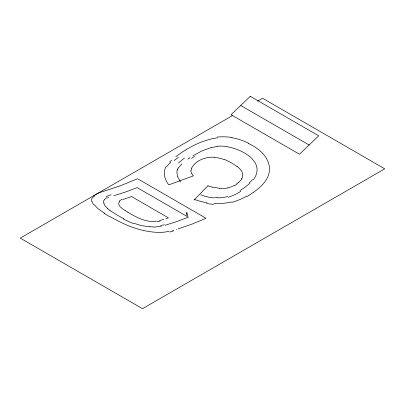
<?xml version="1.0" encoding="UTF-8"?>
<svg xmlns="http://www.w3.org/2000/svg" width="405" height="405" viewBox="0 0 405 405"><rect width="100%" height="100%" fill="white"/><g stroke="black" fill="none" stroke-linecap="round" stroke-linejoin="round"><path stroke-width="0.61" d="M190.983 170.54L190.887 171.75L191.833 173.78M177.349 170.019L177.446 169.685M191.565 168.166C195.752 160.157 205.72 156.831 214.27 157.221M241.658 178.995L241.836 178.681M166.268 166.237L165.402 167.873A28.097 15.846 -4.2 0 0 165.22 168.318C162.992 173.963 165.179 180.331 168.789 184.882L193.367 175.881A18.377 10.95 -1.7 0 1 191.889 173.77M178.24 168.024L181.926 163.863M253.302 179.825C268.687 159.317 233.123 144.114 217.212 146.296M208.033 185.692L194.025 200.065M169.639 162.04L171.695 160.091M119.652 201.442C116.169 205.254 122.664 208.874 125.368 210.737M249.895 183.303L245.293 187.054L239.952 190.659M93.808 195.802L96.248 194.142L99.691 192.577L120.027 185.92L137.568 178.742L206.018 218.26L192.056 224.102L177.972 228.982M238.454 182.614L240.848 180.185A17.926 11.72 -2.9 0 0 241.633 178.985M175.826 156.705C188.011 147.455 202.004 140.034 217.308 137.852M187.895 159.17L189.94 157.748M192.922 155.788L202.449 150.65L211.263 147.521M247.237 196.45C257.175 190.127 269.264 181.936 269.563 168.956C269.072 156.755 258.932 148.352 248.645 143.567M232.435 115.607L20.25 238.11L142.489 308.681L384.75 168.814L262.511 98.238L257.59 101.083M234.53 185.328L231.341 186.847L227.726 187.91M107.75 197.898L108.591 197.529M122.983 199.483L131.539 196.557L168.399 217.834L167.245 218.224M166.784 218.381L165.863 218.685M163.676 219.394L159.54 220.563M176.58 229.407L176.236 229.513M113.886 195.721L125.494 192.026L137.138 187.621L188.34 217.181L176.696 221.586L165.088 225.281M173.892 230.207L172.576 230.566M161.352 226.157L153.94 227.144M168.89 231.371C160.501 233.27 151.88 232.242 143.567 230.501M156.219 221.191C145.891 222.704 136.429 217.282 127.828 212.26M217.591 197.397L214.615 197.205M219.333 188.254L212.635 187.095M213.582 204.434L206.55 203.507M150.037 226.921L141.234 225.56L133.868 223.266M143.375 230.46C131.64 227.873 120.66 222.664 110.276 216.731M224.461 159.398L230.754 162.415L237.011 166.44M123.884 218.801L116.286 214.584L109.876 210.423M240.818 105.568L309.268 145.086M104.46 213.192L97.909 208.6L94.056 204.586M180.524 182.073L177.633 176.686M105.234 206.125L103.832 203.269M160.172 221.069A36.177 18.26 17 0 1 156.851 221.803M127.975 212.23A67.2 26.112 12.7 0 1 125.509 210.711M119.151 201.305A26.649 10.57 8.2 0 1 122.335 199.225M109.866 216.786A96.142 32.182 15.4 0 1 104.039 213.222M173.173 231.103A66.233 35.129 21.5 0 1 169.487 231.974M91.895 201.67A26.487 9.452 9 0 1 94.643 196.081M93.504 204.545A46.175 16.716 11.7 0 1 92.188 201.675M219.318 188.31A18.782 11.715 -2.4 0 0 223.12 188.381A13.476 8.505 -2.4 0 0 227.757 187.981M212.524 187.237A44.808 27.044 -1.9 0 1 207.917 185.804M206.899 202.789A44.717 24.427 2.7 0 1 194.673 199.518M231.361 201.953A35.098 20.711 1.3 0 1 213.759 203.366M246.822 196.091A65.807 46.656 5.7 0 1 231.731 202.394M231.852 137.715A58.629 40.708 -13 0 1 248.837 143.395M217.338 137.062A44.261 29.919 -11.5 0 1 231.969 137.482M174.175 160.562A69.989 32.592 -14.9 0 1 178.342 157.388M167.073 166.328A39.923 21.197 -9.5 0 1 170.692 162.304M191.054 170.535A21.293 12.707 -6.5 0 1 191.646 168.171M214.199 157.429A25.874 16.443 -6.8 0 1 224.198 159.641M237.031 166.43A41.69 27.267 -7.6 0 1 239.613 168.602L241.937 171.558L242.716 174.702A15.486 10.029 -5.2 0 1 241.77 178.671M238.332 182.549A29.033 19.45 -0.5 0 1 236.763 183.743M237.092 183.951A29.732 20.265 0.9 0 1 234.733 185.49M177.846 176.651A32.937 19.086 -2.4 0 1 177.177 170.009M177.39 169.68A17.304 10.085 -3.2 0 1 178.165 168.009M178.575 163.169A65.58 34.774 -10.5 0 1 184.493 158.021M191.55 158.269A75.836 35.215 -15.3 0 1 194.496 156.391M211.349 147.709A33.544 20.458 -9.3 0 1 217.237 146.499M252.654 179.526A53.83 37.66 1.2 0 1 249.166 182.883M240.823 191.352A53.035 38.136 6.2 0 1 228.258 197.26M227.742 196.501A23.642 15.182 0.5 0 1 217.581 197.827M214.088 197.949A34.293 20.827 -0.3 0 1 200.789 194.851M153.768 226.927A21.956 9.178 13.6 0 1 149.931 226.663M133.397 223.555A48.149 17.845 13.9 0 1 123.358 218.938M110.008 210.413A59.105 21.308 14.1 0 1 107.695 208.691M107.887 208.691A26.391 9.543 14 0 1 105.492 206.15M103.969 203.28A15.147 5.68 12.8 0 1 104.556 199.776M104.449 199.549A30.157 11.218 9.1 0 1 107.092 197.66M106.11 196.82A53.592 18.453 5.5 0 1 111.183 194.714M164.395 224.724A52.402 25.809 17.6 0 1 160.653 225.509M250.27 96.319L231.032 114.711L299.477 154.229L318.715 135.837L250.27 96.319M186.528 213.238A1.686 0.354 81.3 0 0 187.206 215.718A1.686 0.354 81.3 0 0 187.14 213.202A1.686 0.354 81.3 0 0 186.528 213.238"/></g></svg>
